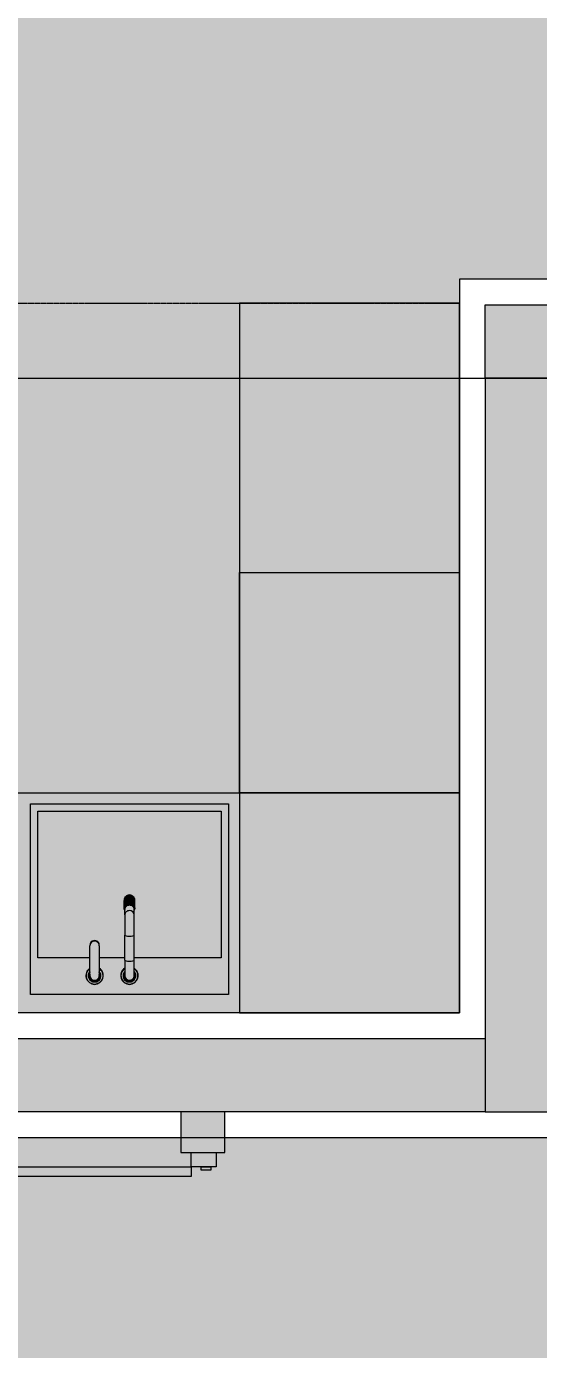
# Model space of a CAD drawing. Header units: millimetres. Extents: x 475206255 to 476720147, y 4620882299 to 4621447368.
# Drawn here: x 475235769 to 475237164, y 4621050778 to 4621054386 of the extents above; entities that cross this region are included whole.
import ezdxf

# ---------------------------------------------------------------- set-up
doc = ezdxf.new("R2010")
doc.units = ezdxf.units.MM
doc.header["$MEASUREMENT"] = 0
doc.linetypes.add('ACAD_ISO02W100', pattern=[7.5, 6, -1.5])
doc.linetypes.add('dash fine 0_25', pattern=[0.5952, 0.2976, -0.2976])
for name, color, linetype, lineweight in [('2D Drafting - General_Pen_No__250_Pen_No__7_Pen_No__250', 7, 'Continuous', 0), ('2D Drafting - General_Pen_No__250_Pen_No__7_Pen_No__7', 7, 'Continuous', 0), ('2D Drafting - General_Pen_No__7_Pen_No__7_Pen_No__7', 7, 'Continuous', 0), ('Doors_Pen_No__7_Pen_No__7_Pen_No__7', 7, 'Continuous', 0), ('G-Anno-Nplt_Pen_No__151', 151, 'Continuous', 0), ('G-Anno-Nplt_Pen_No__4', 7, 'Continuous', 0), ('New_--------AVEJI_MODZRAVI_Pen_No__7', 7, 'Continuous', 0), ('New_--------AVEJI_UDZRAVI_Pen_No__7', 7, 'Continuous', 0), ('zoma_Pen_No__142', 142, 'Continuous', 0), ('zoma_Pen_No__5_Pen_No__5', 5, 'Continuous', 0)]:
    doc.layers.add(name, color=color, linetype=linetype, lineweight=lineweight)
doc.layers.add('New_--aveji_Pen_No__251', color=7, linetype='Continuous', lineweight=0, true_color=0x656565)
doc.layers.add('zoma', color=7, linetype='Continuous')
doc.styles.add('GENERATED_STYLE_2', font='arial.ttf')
doc.dimstyles.new('GENERATED_STYLE__3', dxfattribs={"dimtxt": 200, "dimasz": 64.421331, "dimexe": 0.18, "dimexo": 3, "dimgap": 0, "dimtad": 1, "dimtih": 1, "dimtoh": 1, "dimlfac": 0.001, "dimzin": 0, "dimdsep": 46, "dimtxsty": 'GENERATED_STYLE_2', "dimblk": 'ARROWHEAD_2', "dimblk1": 'ARROWHEAD_2', "dimblk2": 'ARROWHEAD_2', "dimcen": 0.09, "dimclrd": 142, "dimclre": 142, "dimclrt": 142, "dimadec": 0, "dimazin": 0, "dimtfac": 1, "dimtdec": 4, "dimtmove": 0, "dimatfit": 3, "dimfxl": 1, "dimtolj": 1, "dimtzin": 0, "dimarcsym": 0})
doc.dimstyles.new('GENERATED_STYLE__9', dxfattribs={"dimtxt": 200, "dimasz": 64.421331, "dimexe": 0.18, "dimexo": 3, "dimgap": 0, "dimtad": 1, "dimlfac": 0.001, "dimzin": 0, "dimdsep": 46, "dimtxsty": 'GENERATED_STYLE_2', "dimblk": 'ARROWHEAD_2', "dimblk1": 'ARROWHEAD_2', "dimblk2": 'ARROWHEAD_2', "dimcen": 0.09, "dimclrd": 142, "dimclre": 142, "dimclrt": 142, "dimadec": 0, "dimazin": 0, "dimtfac": 1, "dimtdec": 4, "dimtmove": 0, "dimatfit": 3, "dimfxl": 1, "dimtolj": 1, "dimtzin": 0, "dimarcsym": 0})

# ---------------------------------------------------------------- blocks, each defined once
blk = doc.blocks.new('*D1011', base_point=(475826095.8, 4621095193.2))
at = {"layer": 'zoma_Pen_No__142', "color": 142, "linetype": 'Continuous', "lineweight": 0, "transparency": 16777216}
for p, q in [((475298675.2, 4621061026.7), (475298675.2, 4621061068.1)), ((475298738.8, 4621061026.7), (475298611.6, 4621061026.7)), ((475298717.6, 4621061002.2), (475298632.8, 4621061051.2)), ((475298675.2, 4621045826.7), (475298675.2, 4621061026.7)), ((475298632.8, 4621045851.2), (475298717.6, 4621045802.2)), ((475298738.8, 4621045826.7), (475298611.6, 4621045826.7)), ((475298675.2, 4621045785.2), (475298675.2, 4621045826.7))]:
    blk.add_line(p, q, dxfattribs=at)
at = {"layer": 'zoma_Pen_No__142', "color": 142, "lineweight": 0, "transparency": 16777216, "insert": (475298635.2, 4621053083.5), "char_height": 200, "attachment_point": 7, "rotation": 90, "style": 'GENERATED_STYLE_2'}
blk.add_mtext('\\A1;{\\pql;\\fArial|b0|i0|c204|p0;\\W1.000000;15.20}', dxfattribs=at)
blk = doc.blocks.new('ARROWHEAD_2')
at = {"color": 0, "linetype": 'Continuous', "lineweight": 0}
for p, q in [((-0.378, -0.655), (0.378, 0.655)), ((0, 0), (-1, 0))]:
    blk.add_line(p, q, dxfattribs=at)
blk = doc.blocks.new('*D1015', base_point=(475826095.8, 4621095193.2))
at = {"layer": 'zoma_Pen_No__142', "color": 142, "linetype": 'Continuous', "lineweight": 0, "transparency": 16777216}
for p, q in [((475297843.7, 4621053251.2), (475297928.4, 4621053202.2)), ((475297949.6, 4621053226.7), (475297822.5, 4621053226.7)), ((475297886.1, 4621050626.7), (475297886.1, 4621053226.7)), ((475297843.7, 4621050651.2), (475297928.4, 4621050602.2)), ((475297949.6, 4621050626.7), (475297822.5, 4621050626.7))]:
    blk.add_line(p, q, dxfattribs=at)
at = {"layer": 'zoma_Pen_No__142', "color": 142, "lineweight": 0, "transparency": 16777216, "char_height": 200, "attachment_point": 7, "rotation": 90, "style": 'GENERATED_STYLE_2'}
for s, insert in [('\\A1;{\\pql;\\fArial|b0|i0|c204|p0;\\W1.000000;0.40}', (475297846.1, 4621052668.4)), ('\\A1;{\\pql;\\fArial|b0|i0|c204|p0;\\W1.000000;2.60}', (475297846.1, 4621051659.8))]:
    blk.add_mtext(s, dxfattribs=dict(at, insert=insert))
blk = doc.blocks.new('*D1016', base_point=(475826095.8, 4621095193.2))
at = {"layer": 'zoma_Pen_No__142', "color": 142, "linetype": 'Continuous', "lineweight": 0, "transparency": 16777216}
for p, q in [((475297949.6, 4621053626.7), (475297822.5, 4621053626.7)), ((475297843.7, 4621053651.2), (475297928.4, 4621053602.2)), ((475297886.1, 4621053226.7), (475297886.1, 4621053626.7)), ((475297843.7, 4621053251.2), (475297928.4, 4621053202.2)), ((475297949.6, 4621053226.7), (475297822.5, 4621053226.7))]:
    blk.add_line(p, q, dxfattribs=at)
blk = doc.blocks.new('*D1017', base_point=(475826095.8, 4621095193.2))
at = {"layer": 'zoma_Pen_No__142', "color": 142, "linetype": 'Continuous', "lineweight": 0, "transparency": 16777216}
for p, q in [((475297843.7, 4621054251.2), (475297928.4, 4621054202.2)), ((475297949.6, 4621054226.7), (475297822.5, 4621054226.7)), ((475297886.1, 4621053626.7), (475297886.1, 4621054226.7)), ((475297949.6, 4621053626.7), (475297822.5, 4621053626.7)), ((475297843.7, 4621053651.2), (475297928.4, 4621053602.2))]:
    blk.add_line(p, q, dxfattribs=at)
at = {"layer": 'zoma_Pen_No__142', "color": 142, "lineweight": 0, "transparency": 16777216, "insert": (475297846.1, 4621053659.8), "char_height": 200, "attachment_point": 7, "rotation": 90, "style": 'GENERATED_STYLE_2'}
blk.add_mtext('\\A1;{\\pql;\\fArial|b0|i0|c204|p0;\\W1.000000;0.60}', dxfattribs=at)
blk = doc.blocks.new('*D1018', base_point=(475826095.8, 4621095193.2))
at = {"layer": 'zoma_Pen_No__142', "color": 142, "linetype": 'Continuous', "lineweight": 0, "transparency": 16777216}
for p, q in [((475297949.6, 4621055826.7), (475297822.5, 4621055826.7)), ((475297843.7, 4621055851.2), (475297928.4, 4621055802.2)), ((475297886.1, 4621054226.7), (475297886.1, 4621055826.7)), ((475297843.7, 4621054251.2), (475297928.4, 4621054202.2)), ((475297949.6, 4621054226.7), (475297822.5, 4621054226.7))]:
    blk.add_line(p, q, dxfattribs=at)
at = {"layer": 'zoma_Pen_No__142', "color": 142, "lineweight": 0, "transparency": 16777216, "insert": (475297846.1, 4621054759.8), "char_height": 200, "attachment_point": 7, "rotation": 90, "style": 'GENERATED_STYLE_2'}
blk.add_mtext('\\A1;{\\pql;\\fArial|b0|i0|c204|p0;\\W1.000000;1.60}', dxfattribs=at)
blk = doc.blocks.new('*D1216', base_point=(475826095.8, 4621095193.2))
at = {"layer": 'zoma_Pen_No__142', "color": 142, "linetype": 'Continuous', "lineweight": 0, "transparency": 16777216}
for p, q in [((475233619.4, 4621061979.3), (475233619.4, 4621062106.5)), ((475240119.4, 4621061979.3), (475240119.4, 4621062106.5)), ((475233643.8, 4621062085.3), (475233594.9, 4621062000.5)), ((475240143.8, 4621062085.3), (475240094.9, 4621062000.5)), ((475233619.4, 4621062042.9), (475240119.4, 4621062042.9))]:
    blk.add_line(p, q, dxfattribs=at)
at = {"layer": 'zoma_Pen_No__142', "color": 142, "lineweight": 0, "transparency": 16777216, "char_height": 200, "attachment_point": 7, "style": 'GENERATED_STYLE_2'}
for s, insert in [('\\A1;{\\pql;\\fArial|b0|i0|c204|p0;\\W1.000000;6.50}', (475236602.4, 4621062082.9)), ('\\A1;{\\pql;\\fArial|b0|i0|c204|p0;\\W1.000000;0.40}', (475239561, 4621062082.9))]:
    blk.add_mtext(s, dxfattribs=dict(at, insert=insert))
blk = doc.blocks.new('*D1274', base_point=(475826095.8, 4621095193.2))
at = {"layer": 'zoma_Pen_No__142', "color": 142, "linetype": 'Continuous', "lineweight": 0, "transparency": 16777216}
for p, q in [((475233643.8, 4621111275), (475233594.9, 4621111190.3)), ((475233619.4, 4621111169.1), (475233619.4, 4621111296.2)), ((475240143.8, 4621111275), (475240094.9, 4621111190.3)), ((475240119.4, 4621111169.1), (475240119.4, 4621111296.2)), ((475233619.4, 4621111232.6), (475240119.4, 4621111232.6))]:
    blk.add_line(p, q, dxfattribs=at)
at = {"layer": 'zoma_Pen_No__142', "color": 142, "lineweight": 0, "transparency": 16777216, "char_height": 200, "attachment_point": 7, "style": 'GENERATED_STYLE_2'}
for s, insert in [('\\A1;{\\pql;\\fArial|b0|i0|c204|p0;\\W1.000000;6.50}', (475236602.4, 4621111272.6)), ('\\A1;{\\pql;\\fArial|b0|i0|c204|p0;\\W1.000000;0.40}', (475239561, 4621111272.6))]:
    blk.add_mtext(s, dxfattribs=dict(at, insert=insert))
blk = doc.blocks.new('*D1298', base_point=(475826095.8, 4621095193.2))
at = {"layer": 'zoma_Pen_No__142', "color": 142, "linetype": 'Continuous', "lineweight": 0, "transparency": 16777216}
for p, q in [((475233619.4, 4621092624.1), (475233619.4, 4621092751.3)), ((475240119.4, 4621092624.1), (475240119.4, 4621092751.3)), ((475233643.8, 4621092730.1), (475233594.9, 4621092645.3)), ((475240143.8, 4621092730.1), (475240094.9, 4621092645.3)), ((475233619.4, 4621092687.7), (475240119.4, 4621092687.7))]:
    blk.add_line(p, q, dxfattribs=at)
at = {"layer": 'zoma_Pen_No__142', "color": 142, "lineweight": 0, "transparency": 16777216, "char_height": 200, "attachment_point": 7, "style": 'GENERATED_STYLE_2'}
for s, insert in [('\\A1;{\\pql;\\fArial|b0|i0|c204|p0;\\W1.000000;6.50}', (475236602.4, 4621092727.7)), ('\\A1;{\\pql;\\fArial|b0|i0|c204|p0;\\W1.000000;0.40}', (475239561, 4621092727.7))]:
    blk.add_mtext(s, dxfattribs=dict(at, insert=insert))
blk = doc.blocks.new('*D1332', base_point=(475826095.8, 4621095193.2))
at = {"layer": 'zoma_Pen_No__142', "color": 142, "linetype": 'Continuous', "lineweight": 0, "transparency": 16777216}
for p, q in [((475233619.4, 4621160358.8), (475233619.4, 4621160486)), ((475240119.4, 4621160358.8), (475240119.4, 4621160486)), ((475233643.8, 4621160464.8), (475233594.9, 4621160380)), ((475240143.8, 4621160464.8), (475240094.9, 4621160380)), ((475233619.4, 4621160422.4), (475240119.4, 4621160422.4))]:
    blk.add_line(p, q, dxfattribs=at)
at = {"layer": 'zoma_Pen_No__142', "color": 142, "lineweight": 0, "transparency": 16777216, "char_height": 200, "attachment_point": 7, "style": 'GENERATED_STYLE_2'}
for s, insert in [('\\A1;{\\pql;\\fArial|b0|i0|c204|p0;\\W1.000000;6.50}', (475236602.4, 4621160462.4)), ('\\A1;{\\pql;\\fArial|b0|i0|c204|p0;\\W1.000000;0.40}', (475239561, 4621160462.4))]:
    blk.add_mtext(s, dxfattribs=dict(at, insert=insert))
blk = doc.blocks.new('*D1356', base_point=(475826095.8, 4621095193.2))
at = {"layer": 'zoma_Pen_No__142', "color": 142, "linetype": 'Continuous', "lineweight": 0, "transparency": 16777216}
for p, q in [((475233619.4, 4621141813.9), (475233619.4, 4621141941)), ((475240119.4, 4621141813.9), (475240119.4, 4621141941)), ((475233643.8, 4621141919.8), (475233594.9, 4621141835.1)), ((475240143.8, 4621141919.8), (475240094.9, 4621141835.1)), ((475233619.4, 4621141877.4), (475240119.4, 4621141877.4))]:
    blk.add_line(p, q, dxfattribs=at)
at = {"layer": 'zoma_Pen_No__142', "color": 142, "lineweight": 0, "transparency": 16777216, "char_height": 200, "attachment_point": 7, "style": 'GENERATED_STYLE_2'}
for s, insert in [('\\A1;{\\pql;\\fArial|b0|i0|c204|p0;\\W1.000000;6.50}', (475236602.4, 4621141917.4)), ('\\A1;{\\pql;\\fArial|b0|i0|c204|p0;\\W1.000000;0.40}', (475239561, 4621141917.4))]:
    blk.add_mtext(s, dxfattribs=dict(at, insert=insert))
blk = doc.blocks.new('*D1391', base_point=(475826095.8, 4621095193.2))
at = {"layer": 'zoma_Pen_No__142', "color": 142, "linetype": 'Continuous', "lineweight": 0, "transparency": 16777216}
for p, q in [((475233643.8, 4621209841.4), (475233594.9, 4621209756.6)), ((475233619.4, 4621209735.5), (475233619.4, 4621209862.6)), ((475240143.8, 4621209841.4), (475240094.9, 4621209756.6)), ((475240119.4, 4621209735.5), (475240119.4, 4621209862.6)), ((475233619.4, 4621209799), (475240119.4, 4621209799))]:
    blk.add_line(p, q, dxfattribs=at)
at = {"layer": 'zoma_Pen_No__142', "color": 142, "lineweight": 0, "transparency": 16777216, "char_height": 200, "attachment_point": 7, "style": 'GENERATED_STYLE_2'}
for s, insert in [('\\A1;{\\pql;\\fArial|b0|i0|c204|p0;\\W1.000000;6.50}', (475236602.4, 4621209839)), ('\\A1;{\\pql;\\fArial|b0|i0|c204|p0;\\W1.000000;0.40}', (475239561, 4621209839))]:
    blk.add_mtext(s, dxfattribs=dict(at, insert=insert))
blk = doc.blocks.new('*D1415', base_point=(475826095.8, 4621095193.2))
at = {"layer": 'zoma_Pen_No__142', "color": 142, "linetype": 'Continuous', "lineweight": 0, "transparency": 16777216}
for p, q in [((475233643.8, 4621191296.5), (475233594.9, 4621191211.7)), ((475233619.4, 4621191190.5), (475233619.4, 4621191317.7)), ((475240143.8, 4621191296.5), (475240094.9, 4621191211.7)), ((475240119.4, 4621191190.5), (475240119.4, 4621191317.7)), ((475233619.4, 4621191254.1), (475240119.4, 4621191254.1))]:
    blk.add_line(p, q, dxfattribs=at)
at = {"layer": 'zoma_Pen_No__142', "color": 142, "lineweight": 0, "transparency": 16777216, "char_height": 200, "attachment_point": 7, "style": 'GENERATED_STYLE_2'}
for s, insert in [('\\A1;{\\pql;\\fArial|b0|i0|c204|p0;\\W1.000000;6.50}', (475236602.4, 4621191294.1)), ('\\A1;{\\pql;\\fArial|b0|i0|c204|p0;\\W1.000000;0.40}', (475239561, 4621191294.1))]:
    blk.add_mtext(s, dxfattribs=dict(at, insert=insert))
blk = doc.blocks.new('*D1449', base_point=(475826095.8, 4621095193.2))
at = {"layer": 'zoma_Pen_No__142', "color": 142, "linetype": 'Continuous', "lineweight": 0, "transparency": 16777216}
for p, q in [((475233619.4, 4621258925.2), (475233619.4, 4621259052.4)), ((475240119.4, 4621258925.2), (475240119.4, 4621259052.4)), ((475233643.8, 4621259031.2), (475233594.9, 4621258946.4)), ((475240143.8, 4621259031.2), (475240094.9, 4621258946.4)), ((475233619.4, 4621258988.8), (475240119.4, 4621258988.8))]:
    blk.add_line(p, q, dxfattribs=at)
at = {"layer": 'zoma_Pen_No__142', "color": 142, "lineweight": 0, "transparency": 16777216, "char_height": 200, "attachment_point": 7, "style": 'GENERATED_STYLE_2'}
for s, insert in [('\\A1;{\\pql;\\fArial|b0|i0|c204|p0;\\W1.000000;6.50}', (475236602.4, 4621259028.8)), ('\\A1;{\\pql;\\fArial|b0|i0|c204|p0;\\W1.000000;0.40}', (475239561, 4621259028.8))]:
    blk.add_mtext(s, dxfattribs=dict(at, insert=insert))
blk = doc.blocks.new('*D1473', base_point=(475826095.8, 4621095193.2))
at = {"layer": 'zoma_Pen_No__142', "color": 142, "linetype": 'Continuous', "lineweight": 0, "transparency": 16777216}
for p, q in [((475233619.4, 4621240380.3), (475233619.4, 4621240507.4)), ((475240119.4, 4621240380.3), (475240119.4, 4621240507.4)), ((475233643.8, 4621240486.2), (475233594.9, 4621240401.5)), ((475240143.8, 4621240486.2), (475240094.9, 4621240401.5)), ((475233619.4, 4621240443.8), (475240119.4, 4621240443.8))]:
    blk.add_line(p, q, dxfattribs=at)
at = {"layer": 'zoma_Pen_No__142', "color": 142, "lineweight": 0, "transparency": 16777216, "char_height": 200, "attachment_point": 7, "style": 'GENERATED_STYLE_2'}
for s, insert in [('\\A1;{\\pql;\\fArial|b0|i0|c204|p0;\\W1.000000;6.50}', (475236602.4, 4621240483.8)), ('\\A1;{\\pql;\\fArial|b0|i0|c204|p0;\\W1.000000;0.40}', (475239561, 4621240483.8))]:
    blk.add_mtext(s, dxfattribs=dict(at, insert=insert))

msp = doc.modelspace()

# ---------------------------------------------------------------- hatches: boundary and pattern name
at = {"layer": '2D Drafting - General_Pen_No__250_Pen_No__7_Pen_No__7', "linetype": 'Continuous', "lineweight": 0}
for points in [[(475240119.376, 4621053626.696), (475240119.376, 4621053426.696), (475237019.376, 4621053426.696), (475237019.376, 4621053626.696)], [(475237019.376, 4621053426.696), (475237019.376, 4621051426.696), (475237219.376, 4621051426.696), (475237219.376, 4621053426.696)], [(475233419.376, 4621051626.696), (475237019.376, 4621051626.696), (475237019.376, 4621051426.696), (475233419.376, 4621051426.696)], [(475236189.375, 4621051316.072), (475236309.375, 4621051316.072), (475236309.375, 4621051426.696), (475236189.375, 4621051426.696)]]:
    msp.add_hatch(color=7, dxfattribs=at).paths.add_polyline_path(points)
at = {"layer": 'G-Anno-Nplt_Pen_No__151', "linetype": 'Continuous', "lineweight": 0, "true_color": 0x1f2f3f}
for points in [[(475233489.376, 4621051696.696), (475233489.376, 4621052566.508), (475233889.376, 4621052566.508), (475233889.376, 4621053396.696), (475233689.376, 4621053396.696), (475233689.376, 4621053696.696), (475233489.376, 4621053696.696), (475233489.376, 4621060556.696), (475233689.376, 4621060556.696), (475233689.376, 4621060756.696), (475240049.376, 4621060756.696), (475240049.376, 4621060556.696), (475240049.376, 4621057689.861), (475240119.376, 4621057689.861), (475240119.376, 4621055937.071), (475239719.376, 4621055937.071), (475239719.376, 4621055177.053), (475240249.376, 4621055177.053), (475240249.376, 4621053696.696), (475236949.376, 4621053696.696), (475236949.376, 4621051696.696)], [(475233489.375, 4621046296.696), (475233489.375, 4621051356.696), (475237289.376, 4621051356.696), (475237289.376, 4621053356.696), (475239459.188, 4621053356.696), (475239459.188, 4621052956.696), (475240289.376, 4621052956.696), (475240289.376, 4621053156.696), (475240589.376, 4621053156.696), (475240589.376, 4621053716.621), (475242549.376, 4621053716.621), (475242549.376, 4621053126.433), (475242949.376, 4621053126.433), (475242949.376, 4621052380.147), (475243019.376, 4621052380.147), (475243019.376, 4621050035.203), (475242949.376, 4621050035.203), (475242949.376, 4621046096.703), (475240589.376, 4621046096.703), (475240589.376, 4621046296.696), (475240049.376, 4621046296.696), (475240049.376, 4621046096.703), (475233689.376, 4621046096.703), (475233689.376, 4621046296.696)]]:
    msp.add_hatch(color=169, dxfattribs=at).paths.add_polyline_path(points)

# ---------------------------------------------------------------- linework, layer by layer
at = {"layer": '2D Drafting - General_Pen_No__250_Pen_No__7_Pen_No__250', "color": 7, "linetype": 'Continuous', "lineweight": 0, "flags": 128}
for points in [[(475237019.376, 4621053426.696), (475237019.376, 4621051426.696), (475237219.376, 4621051426.696), (475237219.376, 4621053426.696)], [(475236189.375, 4621051316.072), (475236309.375, 4621051316.072), (475236309.375, 4621051426.696), (475236189.375, 4621051426.696)]]:
    msp.add_lwpolyline(points, close=True, dxfattribs=at)
at = {"layer": '2D Drafting - General_Pen_No__250_Pen_No__7_Pen_No__7', "color": 7, "linetype": 'Continuous', "lineweight": 0, "flags": 128}
for points in [[(475240119.376, 4621053626.696), (475240119.376, 4621053426.696), (475237019.376, 4621053426.696), (475237019.376, 4621053626.696)], [(475233419.376, 4621051626.696), (475237019.376, 4621051626.696), (475237019.376, 4621051426.696), (475233419.376, 4621051426.696)]]:
    msp.add_lwpolyline(points, close=True, dxfattribs=at)
at = {"layer": '2D Drafting - General_Pen_No__7_Pen_No__7_Pen_No__7', "color": 7, "linetype": 'Continuous', "lineweight": 0}
msp.add_arc((475236217.87, 4621051249.894), 794.311, 180.000009, 270.00169, dxfattribs=at)
at = {"layer": 'Doors_Pen_No__7_Pen_No__7_Pen_No__7', "color": 7, "linetype": 'Continuous', "lineweight": 0, "flags": 128}
for points in [[(475236285.604, 4621051316.072), (475236285.604, 4621051276.561), (475236217.87, 4621051276.561), (475236217.87, 4621051316.072)], [(475236217.87, 4621051276.561), (475236217.87, 4621051249.894), (475235423.559, 4621051249.894), (475235423.559, 4621051276.56)], [(475236271.204, 4621051276.561), (475236271.204, 4621051267.672), (475236244.537, 4621051267.672), (475236244.537, 4621051276.561)]]:
    msp.add_lwpolyline(points, close=True, dxfattribs=at)
at = {"layer": 'G-Anno-Nplt_Pen_No__4', "color": 7, "linetype": 'Continuous', "lineweight": 0, "flags": 128}
for points in [[(475233489.376, 4621051696.696), (475233489.376, 4621052566.508), (475233889.376, 4621052566.508), (475233889.376, 4621053396.696), (475233689.376, 4621053396.696), (475233689.376, 4621053696.696), (475233489.376, 4621053696.696), (475233489.376, 4621060556.696), (475233689.376, 4621060556.696), (475233689.376, 4621060756.696), (475240049.376, 4621060756.696), (475240049.376, 4621060556.696), (475240049.376, 4621057689.861), (475240119.376, 4621057689.861), (475240119.376, 4621055937.071), (475239719.376, 4621055937.071), (475239719.376, 4621055177.053), (475240249.376, 4621055177.053), (475240249.376, 4621053696.696), (475236949.376, 4621053696.696), (475236949.376, 4621051696.696)], [(475233489.375, 4621046296.696), (475233489.375, 4621051356.696), (475237289.376, 4621051356.696), (475237289.376, 4621053356.696), (475239459.188, 4621053356.696), (475239459.188, 4621052956.696), (475240289.376, 4621052956.696), (475240289.376, 4621053156.696), (475240589.376, 4621053156.696), (475240589.376, 4621053716.621), (475242549.376, 4621053716.621), (475242549.376, 4621053126.433), (475242949.376, 4621053126.433), (475242949.376, 4621052380.147), (475243019.376, 4621052380.147), (475243019.376, 4621050035.203), (475242949.376, 4621050035.203), (475242949.376, 4621046096.703), (475240589.376, 4621046096.703), (475240589.376, 4621046296.696), (475240049.376, 4621046296.696), (475240049.376, 4621046096.703), (475233689.376, 4621046096.703), (475233689.376, 4621046296.696)]]:
    msp.add_lwpolyline(points, close=True, dxfattribs=at)
at = {"layer": 'New_--------AVEJI_MODZRAVI_Pen_No__7', "color": 7, "linetype": 'dash fine 0_25', "lineweight": 0}
msp.add_lwpolyline([(475233457.219, 4621052296.697), (475233457.219, 4621053631.065), (475236949.376, 4621053631.064)], dxfattribs=at)
at = {"layer": 'New_--------AVEJI_UDZRAVI_Pen_No__7', "color": 7, "linetype": 'Continuous', "lineweight": 0}
for p, q in [((475236349.376, 4621052896.696), (475236949.376, 4621052896.696)), ((475236349.376, 4621052296.696), (475236349.376, 4621052896.696)), ((475236949.376, 4621052896.696), (475236949.376, 4621052296.696)), ((475236949.376, 4621052296.696), (475236349.376, 4621052296.696))]:
    msp.add_line(p, q, dxfattribs=at)
for points in [[(475236349.376, 4621051696.696), (475236949.376, 4621051696.696), (475236949.376, 4621053631.064), (475236349.376, 4621053631.064)], [(475236949.376, 4621052296.696), (475236949.376, 4621051696.696), (475233949.376, 4621051696.697), (475233949.376, 4621052296.697)]]:
    msp.add_lwpolyline(points, close=True, dxfattribs=at)
at = {"layer": 'New_--aveji_Pen_No__251', "color": 251, "linetype": 'Continuous', "lineweight": 0, "true_color": 0x656565}
for p, q in [((475236035.189, 4621051979.068), (475236035.189, 4621052003.031)), ((475236035.19, 4621052006.859), (475236035.19, 4621051982.896)), ((475236035.449, 4621051984.051), (475236035.449, 4621052008.014)), ((475236037.095, 4621052011.55), (475236037.095, 4621051987.587)), ((475236037.831, 4621051988.567), (475236037.831, 4621052012.53)), ((475236040.402, 4621052013.744), (475236040.402, 4621051988.093)), ((475236040.872, 4621052015.236), (475236040.872, 4621051991.273)), ((475236041.973, 4621051991.927), (475236041.973, 4621052015.891)), ((475236044.528, 4621052016.197), (475236044.528, 4621051990.546)), ((475236045.947, 4621052017.355), (475236045.947, 4621051993.392)), ((475236047.246, 4621051993.621), (475236047.246, 4621052017.584)), ((475236049.395, 4621052017.059), (475236049.395, 4621051991.407)), ((475236051.547, 4621052017.584), (475236051.547, 4621051993.621)), ((475236052.846, 4621051993.391), (475236052.846, 4621052017.354)), ((475236054.261, 4621052016.197), (475236054.261, 4621051990.546)), ((475236056.818, 4621052015.888), (475236056.818, 4621051991.92)), ((475236056.819, 4621052015.889), (475236056.819, 4621051991.926)), ((475236057.92, 4621051991.271), (475236057.92, 4621052015.234)), ((475236058.387, 4621052013.744), (475236058.387, 4621051988.093)), ((475236060.958, 4621052012.527), (475236060.958, 4621051988.559)), ((475236060.961, 4621052012.527), (475236060.961, 4621051988.564)), ((475236061.696, 4621051987.584), (475236061.696, 4621052011.548)), ((475236063.338, 4621052008.013), (475236063.338, 4621051984.044)), ((475236063.342, 4621052008.011), (475236063.342, 4621051984.048)), ((475236063.6, 4621051982.892), (475236063.6, 4621052006.856)), ((475236036.515, 4621051963.629), (475236036.515, 4621051978.349)), ((475236062.274, 4621051963.629), (475236062.274, 4621051978.349)), ((475236063.596, 4621051982.884), (475236063.596, 4621051979.063)), ((475236063.599, 4621051982.891), (475236063.599, 4621051979.065)), ((475236036.515, 4621051963.629), (475236036.515, 4621051908.508)), ((475236062.274, 4621051908.508), (475236062.274, 4621051963.629)), ((475236036.515, 4621051840.467), (475236036.515, 4621051908.508)), ((475236062.274, 4621051840.467), (475236062.274, 4621051908.508)), ((475235941.444, 4621051880.885), (475235941.444, 4621051879.462)), ((475235941.444, 4621051797.996), (475235941.444, 4621051879.462)), ((475235967.204, 4621051879.462), (475235967.204, 4621051880.885)), ((475235967.204, 4621051879.462), (475235967.204, 4621051797.996)), ((475236036.515, 4621051846.432), (475235967.204, 4621051846.432)), ((475236036.515, 4621051840.467), (475236036.515, 4621051797.996)), ((475236062.274, 4621051797.996), (475236062.274, 4621051840.467))]:
    msp.add_line(p, q, dxfattribs=at)
at = {"layer": 'New_--aveji_Pen_No__251', "color": 251, "linetype": 'ACAD_ISO02W100', "lineweight": 0, "true_color": 0x656565}
msp.add_lwpolyline([(475236349.376, 4621052296.696), (475236349.376, 4621051696.696)], dxfattribs=at)
at = {"layer": 'New_--aveji_Pen_No__251', "color": 251, "linetype": 'Continuous', "lineweight": 0, "true_color": 0x656565}
msp.add_lwpolyline([(475235779.319, 4621051746.696), (475235779.318, 4621052266.696), (475236319.433, 4621052266.696), (475236319.433, 4621051746.696)], close=True, dxfattribs=at)
msp.add_lwpolyline([(475235941.444, 4621051846.432), (475235799.319, 4621051846.432), (475235799.318, 4621052246.696), (475236299.433, 4621052246.696), (475236299.433, 4621051846.432), (475236062.274, 4621051846.432)], dxfattribs=at)
for centre, radius, start, end in [((475235954.324, 4621051797.996), 23.813, 122.741874, 270.00001), ((475235954.324, 4621051797.996), 23.805, 122.7551, 270.00001), ((475235954.324, 4621051797.996), 23.778, 122.796741, 270.00001), ((475235954.324, 4621051797.996), 23.724, 122.880365, 270.00001), ((475235954.324, 4621051797.996), 23.635, 123.020121, 270.00001), ((475235954.324, 4621051797.996), 23.146, 123.811207, 270.00001), ((475235954.324, 4621051797.996), 17.327, 138.016917, 270.000011), ((475235954.324, 4621051797.996), 16.761, 140.211086, 270.000011), ((475235954.324, 4621051797.996), 16.55, 141.097179, 270.00001), ((475235954.324, 4621051797.996), 16.328, 142.073598, 270.00001), ((475235954.324, 4621051797.996), 15.483, 146.287752, 270.000009), ((475235954.324, 4621051797.996), 13.402, 163.949118, 270.00001), ((475235954.324, 4621051797.996), 12.88, 180.000011, 0.000011), ((475235954.324, 4621051797.996), 23.813, 270.00001, 57.258147), ((475235954.324, 4621051797.996), 23.805, 270.00001, 57.244921), ((475235954.324, 4621051797.996), 23.778, 270.00001, 57.20328), ((475235954.324, 4621051797.996), 23.724, 270.00001, 57.119655), ((475235954.324, 4621051797.996), 23.635, 270.00001, 56.979899), ((475235954.324, 4621051797.996), 23.146, 270.00001, 56.188814), ((475235954.324, 4621051797.996), 17.327, 270.00001, 41.983103), ((475235954.324, 4621051797.996), 16.761, 270.000009, 39.788935), ((475235954.324, 4621051797.996), 16.55, 270.000011, 38.90284), ((475235954.324, 4621051797.996), 16.328, 270.000011, 37.926421), ((475235954.324, 4621051797.996), 15.483, 270.00001, 33.712269), ((475235954.324, 4621051797.996), 13.402, 270.00001, 16.050904), ((475236049.395, 4621051797.996), 23.813, 122.741874, 270.00001), ((475236049.395, 4621051797.996), 23.805, 122.755099, 270.00001), ((475236049.395, 4621051797.996), 23.778, 122.796741, 270.00001), ((475236049.395, 4621051797.996), 23.724, 122.880365, 270.00001), ((475236049.395, 4621051797.996), 23.635, 123.020121, 270.00001), ((475236049.395, 4621051797.996), 23.146, 123.811207, 270.00001), ((475236049.395, 4621051797.996), 17.327, 138.016919, 270.000011), ((475236049.395, 4621051797.996), 16.761, 140.211086, 270.000011), ((475236049.395, 4621051797.996), 16.55, 141.097179, 270.00001), ((475236049.395, 4621051797.996), 16.328, 142.073597, 270.00001), ((475236049.395, 4621051797.996), 15.483, 146.287751, 270.00001), ((475236049.395, 4621051797.996), 13.402, 163.949118, 270.00001), ((475236049.395, 4621051797.996), 12.88, 180.000011, 270.000009), ((475236049.395, 4621051797.996), 23.813, 270.00001, 57.258147), ((475236049.395, 4621051797.996), 23.805, 270.00001, 57.244921), ((475236049.395, 4621051797.996), 23.778, 270.00001, 57.20328), ((475236049.395, 4621051797.996), 23.724, 270.00001, 57.119655), ((475236049.395, 4621051797.996), 23.635, 270.000009, 56.9799), ((475236049.395, 4621051797.996), 23.146, 270.00001, 56.188814), ((475236049.395, 4621051797.996), 17.327, 270.000009, 41.983102), ((475236049.395, 4621051797.996), 16.761, 270.000009, 39.788935), ((475236049.395, 4621051797.996), 16.55, 270.00001, 38.902842), ((475236049.395, 4621051797.996), 16.328, 270.000011, 37.926421), ((475236049.395, 4621051797.996), 15.483, 270.000009, 33.712271), ((475236049.395, 4621051797.996), 13.402, 270.00001, 16.050904), ((475236049.395, 4621051797.996), 12.88, 270.000011, 0.000011)]:
    msp.add_arc(centre, radius, start, end, dxfattribs=at)
for centre, major_axis, ratio, start_param, end_param in [((475236049.395, 4621052004.943), (-14.367, 0), 0.88988826, 6.04060858, 6.13281406), ((475236049.395, 4621052004.943), (-14.367, 0), 0.88988826, 5.64790952, 5.74011495), ((475236049.395, 4621052007.574), (-11.65, 0), 0.88988826, 5.57467637, 5.66419212), ((475236049.395, 4621052004.943), (-14.367, 0), 0.88988826, 5.25521041, 5.34741586), ((475236049.395, 4621052007.574), (-11.65, 0), 0.88988826, 4.10641306, 5.31802189), ((475236049.395, 4621052004.943), (-14.367, 0), 0.88988826, 4.86251134, 4.95471679), ((475236049.395, 4621052004.943), (-14.367, 0), 0.88988826, 4.46981225, 4.5620177), ((475236049.395, 4621052004.943), (-14.367, 0), 0.88988826, 4.07711315, 4.16931861), ((475236049.395, 4621052007.574), (-11.65, 0), 0.88988826, 3.76046563, 3.84980682), ((475236049.395, 4621052004.943), (-14.367, 0), 0.88988826, 3.68441407, 3.7766195), ((475236049.395, 4621052004.943), (14.367, 0), 0.88988826, 0.15012233, 0.24232779), ((475236049.395, 4621051980.98), (-14.367, 0), 0.88988826, 0.15012236, 0.24232781), ((475236049.395, 4621051980.98), (-14.367, 0), 0.88988826, 6.04060858, 6.13281399), ((475236049.395, 4621051980.39), (-13.515, 0), 0.88988826, 0.08069143, 0.30793908), ((475236049.395, 4621051980.39), (-13.515, 0), 0.88988826, 5.97117764, 6.20216828), ((475236049.395, 4621051978.349), (-12.88, 0), 0.88988826, 4.71238898, 6.28318531), ((475236049.395, 4621051963.629), (-12.88, 0), 0.88988826, 4.71238898, 6.28318531), ((475236049.395, 4621051980.174), (-12.82, 0), 0.88988826, 5.90202136, 6.27159918), ((475236049.395, 4621051980.174), (-12.82, 0), 0.88988826, 0.01153518, 0.05090817), ((475236049.395, 4621051980.98), (-14.367, 0), 0.88988826, 5.64790952, 5.74011495), ((475236049.395, 4621051980.39), (-13.515, 0), 0.88988826, 5.57847855, 5.80946922), ((475236049.395, 4621051980.174), (-12.82, 0), 0.88988826, 5.50932229, 5.87890013), ((475236049.395, 4621051980.174), (-12.82, 0), 0.88988826, 5.1166232, 5.48620103), ((475236049.395, 4621051980.39), (-13.515, 0), 0.88988826, 5.18577946, 5.41677015), ((475236049.395, 4621051980.98), (-14.367, 0), 0.88988826, 5.25521041, 5.34741586), ((475236049.395, 4621051980.174), (-12.82, 0), 0.88988826, 4.72392409, 5.0935019), ((475236049.395, 4621051980.39), (-13.515, 0), 0.88988826, 4.79308039, 5.02407106), ((475236049.395, 4621051980.98), (-14.367, 0), 0.88988826, 4.86251133, 4.95471677), ((475236049.395, 4621051978.349), (12.88, 0), 0.88988826, -0.00000006, 1.57079633), ((475236049.395, 4621051963.629), (12.88, 0), 0.88988826, 0.00000002, 1.57079632), ((475236049.395, 4621051980.174), (-12.82, 0), 0.88988826, 4.331225, 4.70080283), ((475236049.395, 4621051980.39), (-13.515, 0), 0.88988826, 4.40038131, 4.63137199), ((475236049.395, 4621051980.98), (-14.367, 0), 0.88988826, 4.46981226, 4.5620177), ((475236049.395, 4621051980.174), (-12.82, 0), 0.88988826, 3.93852589, 4.30810372), ((475236049.395, 4621051980.39), (-13.515, 0), 0.88988826, 4.00768224, 4.23867289), ((475236049.395, 4621051980.98), (-14.367, 0), 0.88988826, 4.0771132, 4.16931861), ((475236049.395, 4621051980.174), (-12.82, 0), 0.88988826, 3.54582678, 3.91540464), ((475236049.395, 4621051980.39), (-13.515, 0), 0.88988826, 3.61498315, 3.84597379), ((475236049.395, 4621051980.98), (-14.367, 0), 0.88988826, 3.68441407, 3.77661956), ((475236049.395, 4621051980.174), (12.82, 0), 0.88988826, 0.01153504, 0.38111292), ((475236049.395, 4621051980.174), (12.82, 0), 0.88988826, 6.23227716, 6.27159912), ((475236049.395, 4621051980.39), (13.515, 0), 0.88988826, 0.08069142, 0.31168208), ((475236049.395, 4621051980.39), (13.515, 0), 0.88988826, 5.97524624, 6.20216827), ((475236049.395, 4621051980.98), (14.367, 0), 0.88988826, 6.04060856, 6.13281403), ((475236049.395, 4621051980.98), (14.367, 0), 0.88988826, 0.15012233, 0.24232779), ((475236049.395, 4621051908.508), (12.88, 0), 0.23905575, 3.14159248, 4.71238898), ((475236049.395, 4621051908.508), (12.88, 0), 0.23905575, 4.71238898, 6.28318537), ((475235954.324, 4621051880.885), (-12.88, 0), 0.98480506, 3.14159243, 6.28318509), ((475235954.324, 4621051879.462), (12.88, 0), 0.98480799, -0.00000006, 3.14159267), ((475236049.395, 4621051840.467), (12.88, 0), 0.23905575, 3.14159271, 4.71238898), ((475236049.395, 4621051840.467), (12.88, 0), 0.23905575, 4.71238898, 6.28318537)]:
    msp.add_ellipse(centre, major_axis=major_axis, ratio=ratio, start_param=start_param, end_param=end_param, dxfattribs=at)
for points in [[(475236035.449, 4621052008.014), (475236035.825, 4621052008.434), (475236036.191, 4621052008.833), (475236036.545, 4621052009.213)], [(475236036.545, 4621052009.213), (475236036.731, 4621052009.363), (475236036.914, 4621052009.51), (475236037.095, 4621052009.654)], [(475236037.831, 4621052012.53), (475236038.272, 4621052012.805), (475236038.699, 4621052013.064), (475236039.114, 4621052013.307)], [(475236039.114, 4621052013.307), (475236039.515, 4621052013.452), (475236039.906, 4621052013.59), (475236040.286, 4621052013.72)], [(475236040.286, 4621052013.72), (475236040.325, 4621052013.728), (475236040.364, 4621052013.736), (475236040.402, 4621052013.744)], [(475236040.402, 4621052013.744), (475236040.41, 4621052013.777), (475236040.417, 4621052013.81), (475236040.424, 4621052013.843)], [(475236040.424, 4621052013.843), (475236040.494, 4621052014.113), (475236040.566, 4621052014.387), (475236040.64, 4621052014.665)], [(475236040.64, 4621052014.665), (475236040.715, 4621052014.855), (475236040.792, 4621052015.043), (475236040.872, 4621052015.23)], [(475236041.973, 4621052015.891), (475236042.411, 4621052016.01), (475236042.836, 4621052016.118), (475236043.248, 4621052016.215)], [(475236043.248, 4621052016.215), (475236043.647, 4621052016.218), (475236044.035, 4621052016.218), (475236044.413, 4621052016.215)], [(475236044.413, 4621052016.215), (475236044.451, 4621052016.209), (475236044.49, 4621052016.203), (475236044.528, 4621052016.197)], [(475236044.528, 4621052016.197), (475236044.55, 4621052016.225), (475236044.571, 4621052016.253), (475236044.592, 4621052016.281)], [(475236044.592, 4621052016.281), (475236044.803, 4621052016.501), (475236045.019, 4621052016.724), (475236045.242, 4621052016.95)], [(475236045.242, 4621052016.95), (475236045.47, 4621052017.088), (475236045.705, 4621052017.222), (475236045.947, 4621052017.353)], [(475236047.246, 4621052017.584), (475236047.614, 4621052017.561), (475236047.972, 4621052017.531), (475236048.318, 4621052017.494)], [(475236048.318, 4621052017.494), (475236048.653, 4621052017.367), (475236048.98, 4621052017.24), (475236049.298, 4621052017.114)], [(475236049.298, 4621052017.114), (475236049.33, 4621052017.095), (475236049.362, 4621052017.077), (475236049.395, 4621052017.059)], [(475236049.395, 4621052017.059), (475236049.427, 4621052017.077), (475236049.46, 4621052017.095), (475236049.492, 4621052017.114)], [(475236049.492, 4621052017.114), (475236049.811, 4621052017.24), (475236050.139, 4621052017.367), (475236050.476, 4621052017.493)], [(475236050.476, 4621052017.493), (475236050.822, 4621052017.53), (475236051.179, 4621052017.56), (475236051.547, 4621052017.583)], [(475236052.846, 4621052017.354), (475236053.088, 4621052017.222), (475236053.324, 4621052017.087), (475236053.552, 4621052016.949)], [(475236053.552, 4621052016.949), (475236053.773, 4621052016.723), (475236053.988, 4621052016.501), (475236054.197, 4621052016.281)], [(475236054.197, 4621052016.281), (475236054.219, 4621052016.253), (475236054.24, 4621052016.225), (475236054.261, 4621052016.197)], [(475236054.261, 4621052016.197), (475236054.3, 4621052016.203), (475236054.338, 4621052016.209), (475236054.377, 4621052016.214)], [(475236054.377, 4621052016.214), (475236054.756, 4621052016.218), (475236055.145, 4621052016.217), (475236055.545, 4621052016.213)], [(475236055.545, 4621052016.213), (475236055.956, 4621052016.116), (475236056.38, 4621052016.008), (475236056.818, 4621052015.888)], [(475236057.92, 4621052015.234), (475236058, 4621052015.045), (475236058.078, 4621052014.855), (475236058.153, 4621052014.662)], [(475236058.153, 4621052014.662), (475236058.226, 4621052014.385), (475236058.297, 4621052014.112), (475236058.366, 4621052013.843)], [(475236058.366, 4621052013.843), (475236058.373, 4621052013.81), (475236058.38, 4621052013.777), (475236058.387, 4621052013.744)], [(475236058.387, 4621052013.744), (475236058.426, 4621052013.736), (475236058.464, 4621052013.728), (475236058.503, 4621052013.72)], [(475236058.503, 4621052013.72), (475236058.884, 4621052013.589), (475236059.276, 4621052013.45), (475236059.678, 4621052013.304)], [(475236059.678, 4621052013.304), (475236060.092, 4621052013.061), (475236060.518, 4621052012.802), (475236060.958, 4621052012.527)], [(475236061.696, 4621052009.651), (475236061.877, 4621052009.507), (475236062.06, 4621052009.36), (475236062.246, 4621052009.209)], [(475236062.246, 4621052009.209), (475236062.599, 4621052008.83), (475236062.963, 4621052008.431), (475236063.338, 4621052008.013)], [(475236035.923, 4621051979.421), (475236035.686, 4621051979.299), (475236035.442, 4621051979.182), (475236035.189, 4621051979.068)], [(475236035.194, 4621051982.893), (475236035.444, 4621051982.36), (475236035.688, 4621051981.85), (475236035.924, 4621051981.364)], [(475236036.532, 4621051984.082), (475236036.182, 4621051984.065), (475236035.821, 4621051984.054), (475236035.449, 4621051984.051)], [(475236035.451, 4621051977.911), (475236035.816, 4621051977.494), (475236036.171, 4621051977.097), (475236036.515, 4621051976.719)], [(475236036.575, 4621051980.042), (475236036.364, 4621051979.837), (475236036.146, 4621051979.63), (475236035.923, 4621051979.421)], [(475236035.924, 4621051981.364), (475236036.147, 4621051980.999), (475236036.364, 4621051980.646), (475236036.575, 4621051980.306)], [(475236037.495, 4621051984.418), (475236037.182, 4621051984.306), (475236036.861, 4621051984.194), (475236036.532, 4621051984.082)], [(475236036.575, 4621051980.306), (475236036.606, 4621051980.24), (475236036.637, 4621051980.175), (475236036.668, 4621051980.111)], [(475236036.663, 4621051980.084), (475236036.634, 4621051980.07), (475236036.605, 4621051980.056), (475236036.575, 4621051980.042)], [(475236037.098, 4621051987.583), (475236037.191, 4621051986.99), (475236037.281, 4621051986.421), (475236037.368, 4621051985.877)], [(475236037.368, 4621051985.877), (475236037.45, 4621051985.458), (475236037.53, 4621051985.053), (475236037.608, 4621051984.661)], [(475236037.646, 4621051984.421), (475236037.596, 4621051984.42), (475236037.545, 4621051984.419), (475236037.495, 4621051984.418)], [(475236037.608, 4621051984.661), (475236037.621, 4621051984.581), (475236037.633, 4621051984.501), (475236037.646, 4621051984.421)], [(475236039.099, 4621051988.182), (475236038.689, 4621051988.299), (475236038.266, 4621051988.427), (475236037.831, 4621051988.567)], [(475236040.226, 4621051988.147), (475236039.86, 4621051988.155), (475236039.484, 4621051988.167), (475236039.099, 4621051988.182)], [(475236040.402, 4621051988.093), (475236040.344, 4621051988.111), (475236040.285, 4621051988.129), (475236040.226, 4621051988.147)], [(475236040.435, 4621051988.334), (475236040.424, 4621051988.253), (475236040.413, 4621051988.172), (475236040.402, 4621051988.093)], [(475236040.643, 4621051989.555), (475236040.572, 4621051989.134), (475236040.502, 4621051988.727), (475236040.435, 4621051988.334)], [(475236040.875, 4621051991.268), (475236040.795, 4621051990.672), (475236040.718, 4621051990.101), (475236040.643, 4621051989.555)], [(475236043.233, 4621051991.095), (475236042.826, 4621051991.356), (475236042.406, 4621051991.634), (475236041.973, 4621051991.927)], [(475236044.352, 4621051990.663), (475236043.989, 4621051990.8), (475236043.616, 4621051990.944), (475236043.233, 4621051991.095)], [(475236044.528, 4621051990.546), (475236044.47, 4621051990.584), (475236044.411, 4621051990.623), (475236044.352, 4621051990.663)], [(475236044.626, 4621051990.764), (475236044.593, 4621051990.69), (475236044.561, 4621051990.618), (475236044.528, 4621051990.546)], [(475236045.25, 4621051991.838), (475236045.037, 4621051991.467), (475236044.829, 4621051991.109), (475236044.626, 4621051990.764)], [(475236045.949, 4621051993.386), (475236045.709, 4621051992.847), (475236045.476, 4621051992.331), (475236045.25, 4621051991.838)], [(475236048.305, 4621051992.379), (475236047.963, 4621051992.772), (475236047.61, 4621051993.187), (475236047.246, 4621051993.621)], [(475236049.247, 4621051991.581), (475236048.941, 4621051991.837), (475236048.627, 4621051992.103), (475236048.305, 4621051992.379)], [(475236049.395, 4621051991.407), (475236049.346, 4621051991.465), (475236049.296, 4621051991.523), (475236049.247, 4621051991.581)], [(475236049.543, 4621051991.581), (475236049.493, 4621051991.523), (475236049.444, 4621051991.465), (475236049.395, 4621051991.407)], [(475236050.488, 4621051992.378), (475236050.165, 4621051992.102), (475236049.85, 4621051991.837), (475236049.543, 4621051991.581)], [(475236051.547, 4621051993.615), (475236051.183, 4621051993.183), (475236050.831, 4621051992.77), (475236050.488, 4621051992.378)], [(475236053.543, 4621051991.837), (475236053.318, 4621051992.331), (475236053.085, 4621051992.849), (475236052.846, 4621051993.391)], [(475236054.164, 4621051990.763), (475236053.962, 4621051991.108), (475236053.756, 4621051991.466), (475236053.543, 4621051991.837)], [(475236054.261, 4621051990.546), (475236054.229, 4621051990.618), (475236054.196, 4621051990.69), (475236054.164, 4621051990.763)], [(475236054.438, 4621051990.662), (475236054.379, 4621051990.623), (475236054.32, 4621051990.584), (475236054.261, 4621051990.546)], [(475236055.56, 4621051991.093), (475236055.176, 4621051990.943), (475236054.802, 4621051990.799), (475236054.438, 4621051990.662)], [(475236056.818, 4621051991.92), (475236056.386, 4621051991.628), (475236055.967, 4621051991.353), (475236055.56, 4621051991.093)], [(475236058.15, 4621051989.553), (475236058.076, 4621051990.1), (475236057.999, 4621051990.673), (475236057.92, 4621051991.271)], [(475236058.355, 4621051988.333), (475236058.288, 4621051988.726), (475236058.22, 4621051989.132), (475236058.15, 4621051989.553)], [(475236058.387, 4621051988.093), (475236058.376, 4621051988.172), (475236058.365, 4621051988.252), (475236058.355, 4621051988.333)], [(475236058.564, 4621051988.147), (475236058.505, 4621051988.128), (475236058.446, 4621051988.11), (475236058.387, 4621051988.093)], [(475236059.694, 4621051988.179), (475236059.307, 4621051988.165), (475236058.931, 4621051988.154), (475236058.564, 4621051988.147)], [(475236060.958, 4621051988.559), (475236060.524, 4621051988.421), (475236060.102, 4621051988.294), (475236059.694, 4621051988.179)], [(475236061.143, 4621051984.421), (475236061.156, 4621051984.501), (475236061.169, 4621051984.58), (475236061.182, 4621051984.661)], [(475236061.182, 4621051984.661), (475236061.26, 4621051985.051), (475236061.341, 4621051985.455), (475236061.424, 4621051985.874)], [(475236061.295, 4621051984.417), (475236061.244, 4621051984.418), (475236061.194, 4621051984.42), (475236061.143, 4621051984.421)], [(475236062.259, 4621051984.079), (475236061.929, 4621051984.191), (475236061.608, 4621051984.304), (475236061.295, 4621051984.417)], [(475236061.424, 4621051985.874), (475236061.512, 4621051986.419), (475236061.603, 4621051986.989), (475236061.696, 4621051987.584)], [(475236062.121, 4621051980.111), (475236062.152, 4621051980.175), (475236062.183, 4621051980.24), (475236062.214, 4621051980.305)], [(475236062.214, 4621051980.041), (475236062.184, 4621051980.055), (475236062.155, 4621051980.07), (475236062.126, 4621051980.084)], [(475236062.214, 4621051980.305), (475236062.426, 4621051980.644), (475236062.643, 4621051980.996), (475236062.866, 4621051981.36)], [(475236062.866, 4621051979.417), (475236062.643, 4621051979.627), (475236062.425, 4621051979.836), (475236062.214, 4621051980.041)], [(475236063.338, 4621051984.044), (475236062.968, 4621051984.049), (475236062.608, 4621051984.06), (475236062.259, 4621051984.079)], [(475236062.274, 4621051976.717), (475236062.619, 4621051977.095), (475236062.975, 4621051977.492), (475236063.341, 4621051977.909)], [(475236062.866, 4621051981.36), (475236063.103, 4621051981.847), (475236063.348, 4621051982.358), (475236063.6, 4621051982.892)], [(475236063.596, 4621051979.063), (475236063.345, 4621051979.177), (475236063.102, 4621051979.295), (475236062.866, 4621051979.417)]]:
    msp.add_open_spline(points, degree=3, dxfattribs=at)
at = {"layer": 'zoma_Pen_No__5_Pen_No__5', "color": 5, "linetype": 'Continuous', "lineweight": 0}
msp.add_line((475228370.866, 4621053426.696), (475299000.631, 4621053426.696), dxfattribs=at)

# ---------------------------------------------------------------- dimensions: what is measured, and where the dimension line sits
at = {"layer": 'zoma', "color": 142, "linetype": 'Continuous', "lineweight": 0}
for base, p1, p2, picture, middle in [((475240119.369, 4621258988.783), (475233619.369, 4621024556.839), (475240119.369, 4621024556.839), '*D1449', (475236861.365, 4621259128.783)), ((475240119.369, 4621240443.837), (475233619.369, 4621006027.167), (475240119.369, 4621006027.167), '*D1473', (475236861.365, 4621240583.837)), ((475240119.369, 4621209799.032), (475233619.369, 4621024556.839), (475240119.369, 4621024556.839), '*D1391', (475236861.365, 4621209939.032)), ((475240119.369, 4621191254.086), (475233619.369, 4621006027.167), (475240119.369, 4621006027.167), '*D1415', (475236861.365, 4621191394.086)), ((475240119.369, 4621160422.38), (475233619.369, 4621024556.839), (475240119.369, 4621024556.839), '*D1332', (475236861.365, 4621160562.38)), ((475240119.369, 4621141877.434), (475233619.369, 4621006027.167), (475240119.369, 4621006027.167), '*D1356', (475236861.365, 4621142017.434)), ((475240119.369, 4621111232.645), (475233619.369, 4621024556.839), (475240119.369, 4621024556.839), '*D1274', (475236861.365, 4621111372.645)), ((475240119.369, 4621092687.699), (475233619.369, 4621006027.167), (475240119.369, 4621006027.167), '*D1298', (475236861.365, 4621092827.699)), ((475240119.369, 4621062042.909), (475233619.369, 4621024556.839), (475240119.369, 4621024556.839), '*D1216', (475236861.365, 4621062182.909))]:
    dim = msp.add_linear_dim(base=base, p1=p1, p2=p2, dimstyle='GENERATED_STYLE__3', dxfattribs=at)
    dim.commit()
    dim.dimension.update_dxf_attribs({"geometry": picture, "text_midpoint": middle, "dimtype": 160})
for base, p1, p2, picture, middle in [((475298675.195, 4621061026.696), (475232658.171, 4621045826.696), (475232658.171, 4621061026.696), '*D1011', (475298535.195, 4621053418.523)), ((475297886.067, 4621055826.698), (475232658.426, 4621054226.696), (475232658.171, 4621055826.698), '*D1018', (475297746.067, 4621055018.693)), ((475297886.067, 4621054226.696), (475232658.171, 4621053626.696), (475232658.426, 4621054226.696), '*D1017', (475297746.067, 4621053918.692)), ((475297886.067, 4621053626.696), (475232658.171, 4621053226.696), (475232658.171, 4621053626.696), '*D1016', (475297746.067, 4621052927.275)), ((475297886.067, 4621053226.696), (475232658.171, 4621050626.696), (475232658.171, 4621053226.696), '*D1015', (475297746.067, 4621051918.692))]:
    dim = msp.add_linear_dim(base=base, p1=p1, p2=p2, angle=90, dimstyle='GENERATED_STYLE__9', dxfattribs=at)
    dim.commit()
    dim.dimension.update_dxf_attribs({"geometry": picture, "text_midpoint": middle, "dimtype": 160, "text_rotation": 90})

doc.saveas('drawing.dxf')
